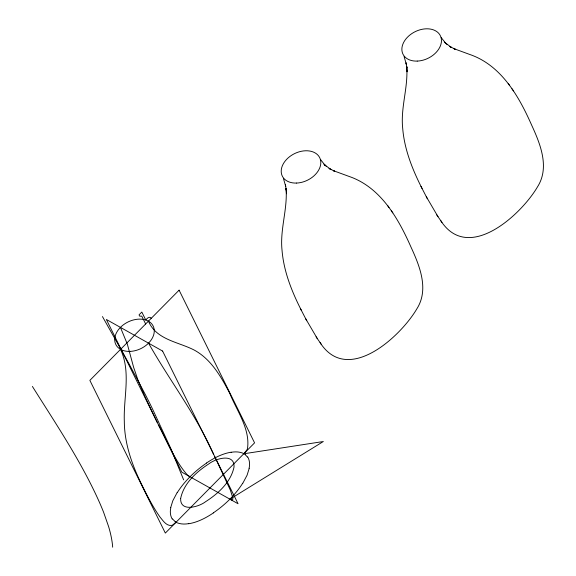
<?xml version="1.0" encoding="UTF-8"?>
<svg xmlns="http://www.w3.org/2000/svg" width="576" height="576" viewBox="0 0 576 576"><rect width="100%" height="100%" fill="white"/><g stroke="black" fill="none" stroke-linecap="round" stroke-linejoin="round"><path stroke-width="0.86" d="M170.662 507.694L172.814 500.76L177.098 492.667M249.242 468.245L247.09 475.178L242.798 483.271M243.799 453.751L246.73 450.158A6.79 4.306 -60.7 0 0 247.5 448.567C250.322 428.875 236.83 410.846 229.745 393.365C221.17 376.877 211.334 359.482 194.501 350.215C178.488 341.791 156.463 340.034 148.428 321.178M176.098 522.187L172.757 524.938A6.79 4.306 -60.7 0 1 171.454 525.449C166.262 526.01 162.986 520.567 160.078 517.14C152.532 506.506 146.729 494.762 140.99 483.084C131.587 463.774 124.416 442.872 124.308 421.171C123.43 397.303 131.148 372.024 120.542 349.366M206.525 462.982C214.006 457.992 222.206 453.65 231.163 452.196M213.372 512.957C205.898 517.939 197.698 522.288 188.734 523.742M229.939 499.169L323.316 441.526L243.864 453.78M229.961 499.205L231.494 499.932A4.831 1.49 44.7 0 0 232.128 500.04L232.805 499.536L232.841 497.808L230.4 490.234L214.819 456.739M189.943 476.734L188.23 475.639A4.831 1.49 44.7 0 1 187.25 474.84C174.564 460.411 167.753 441.85 158.609 425.174M175.327 521.719L172.382 518.868M441.194 37.541L445.673 43.279L445.133 42.71L451.519 47.506L449.654 46.462L455.177 49.176L453.946 48.679L469.814 54.49C501.293 65.261 518.969 96.415 531.626 125.078C540.317 143.964 549.958 167.515 537.408 187.02C520.97 214.97 468.13 263.448 440.719 220.615M320.537 159.509L325.022 165.254L324.482 164.678L330.869 169.481L329.004 168.437L334.519 171.144L333.295 170.654L349.164 176.458C380.642 187.236 398.318 218.383 410.976 247.054C419.666 265.939 429.307 289.483 416.758 308.995C400.313 336.946 347.472 385.416 320.069 342.59M245.261 454.709L247.522 457.07M444.542 42.17L447.271 44.683M323.892 164.146L326.621 166.651M508.212 83.462L509.659 85.522M387.562 205.43L389.009 207.49M511.992 88.812L513.454 90.893M391.342 210.787L392.796 212.868M426.298 196.69L438.019 216.713M305.64 318.665L317.369 338.688M436.73 214.87L441.965 222.401M316.08 336.838L321.314 344.369M32.4 386.438C55.771 423.655 80.482 460.354 98.64 500.53A312.638 96.228 44.7 0 1 103.673 512.453L108.626 526.644A241.279 74.261 44.7 0 1 112.486 544.982L112.68 547.2M102.456 316.577L128.765 363.341L145.519 394.92A708.358 218.023 44.7 0 1 152.633 409.219L170.87 448.646L183.65 479.866M404.086 56.477L406.354 64.404L406.087 62.842L406.915 68.162L406.692 66.506C408.384 87.214 400.45 107.539 402.696 128.34C404.41 149.594 412.502 169.654 422.064 188.489M283.435 178.452L285.696 186.372L285.437 184.81L286.258 190.13L286.042 188.474C287.734 209.182 279.799 229.514 282.038 250.308C283.759 271.57 291.852 291.629 301.414 310.457M420.97 186.372L427.37 198.763M300.319 308.347L306.72 320.731M148.536 343.159C169.56 380.462 196.042 414.634 213.473 454.01M145.634 323.993L141.732 316.094L139.687 316.188L139.039 314.87L141.826 312.055L145.728 319.954L147.125 318.542A4.169 2.642 -60.7 0 1 151.214 318.355M157.262 422.453L144.857 396.346L137.822 379.598L133.632 367.358L127.332 344.124L120.427 327.377M407.009 70.034L407.174 71.798L406.692 66.506M286.358 192.002L286.524 193.766L286.042 188.474M231.156 452.311A21.19 15.034 -26.3 0 1 245.441 454.543M177.214 492.696A86.004 61.027 -26.3 0 1 206.597 463.054M172.152 518.99A27.886 19.786 -26.3 0 1 170.813 507.686M188.741 523.627A21.283 15.106 -26.3 0 1 175.183 521.856M242.69 483.242A86.004 61.027 -26.3 0 1 213.307 512.885M247.752 456.948A27.878 19.778 -26.3 0 1 249.091 468.252M180.655 498.449C180.007 512.395 198.77 506.974 205.502 501.761C218.124 493.654 230.89 482.256 234.043 466.963C234.691 453.01 215.928 458.431 209.189 463.644C196.574 471.751 183.809 483.149 180.655 498.449M179.1 290.167L89.863 380.376L165.334 533.074L254.57 442.865L179.1 290.167M162.59 351.05L106.373 319.486L181.843 472.183L238.061 503.748L162.59 351.05M129.888 351.41A20.837 14.789 -26.3 0 0 153.454 326.678A20.837 14.789 -26.3 0 0 120.103 327.715A20.837 14.789 -26.3 0 0 129.888 351.41M296.59 183.06A20.844 14.789 -26.3 0 0 319.939 158.206A20.844 14.789 -26.3 0 0 286.502 159.494A20.844 14.789 -26.3 0 0 296.59 183.06M417.24 61.092A20.844 14.789 -26.3 0 0 440.59 36.238A20.844 14.789 -26.3 0 0 407.16 37.526A20.844 14.789 -26.3 0 0 417.24 61.092"/></g></svg>
